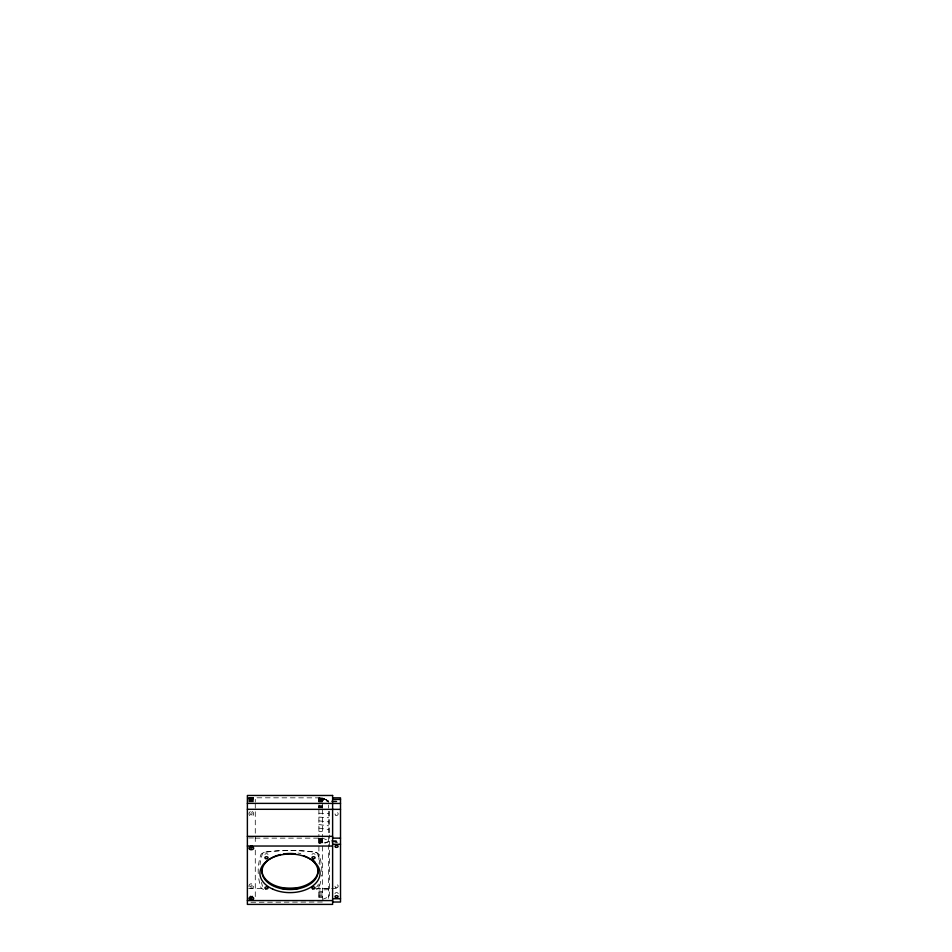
<?xml version="1.0" encoding="UTF-8"?>
<svg xmlns="http://www.w3.org/2000/svg" width="952" height="952" viewBox="0 0 952 952"><rect width="100%" height="100%" fill="white"/><g stroke="black" fill="none" stroke-linecap="round" stroke-linejoin="round"><path stroke-width="0.71" stroke-dasharray="4.76 3.57" d="M329.452 841.318L322.347 844.281M328.666 896.296L329.452 895.689L329.452 835.023M263.514 852.587L264.311 852.266M322.347 899.462L328.666 896.903M328.666 841.627L322.347 843.365L318.896 843.365M328.666 889.668L318.896 890.001M322.347 888.525L328.666 888.454M248.698 797.657L255.279 797.597L255.279 802.119M248.698 797.8L322.347 797.859L329.452 801.786M248.698 798.038L255.279 798.038M318.896 798.062L322.347 798.026L328.666 801.084L328.666 802.191M318.896 798.204L322.347 798.288L318.896 798.49M248.698 798.371L255.279 798.371M318.896 798.585L322.347 798.609L328.666 801.322M248.698 798.799L255.279 798.799M318.896 798.859L322.347 798.859M318.896 799.002L322.347 798.978L328.666 801.501M248.698 799.287L255.279 799.287M318.896 799.299L322.347 799.299M318.896 799.454L322.347 799.466L328.666 801.703M318.896 799.632L322.347 799.632M248.698 799.858L255.279 799.858M318.896 799.811L322.347 799.811M318.896 800.001L322.347 800.001L328.666 801.929M318.896 800.204L322.347 800.204M248.698 800.489L255.279 800.489M318.896 800.406L322.347 800.406M318.896 800.608L322.347 800.608M318.896 800.834L322.347 800.834M318.896 801.048L322.347 801.048M331.629 801.001L339.043 801.001M248.698 801.156L255.279 801.156M318.896 801.251L322.347 801.287M318.896 801.524L322.347 801.524M331.629 801.703L339.043 801.703M248.698 801.87L255.279 801.87M318.896 801.774L322.347 801.774M332.224 801.786L339.138 801.786M318.896 801.941L322.347 802.024L322.347 797.836L328.666 801.025M318.896 805.808L322.347 805.808M318.896 806.13L322.347 806.13M318.896 806.451L322.347 806.451M318.896 806.784L322.347 806.784M318.896 807.117L322.347 807.117M318.896 807.451L322.347 807.451M318.896 807.796L322.347 807.796M318.896 813.222L328.666 813.555M318.896 817.102L328.666 817.756M318.896 820.898L328.666 821.873M318.896 824.563L328.666 825.848M318.896 828.062L328.666 829.644M318.896 831.358L322.347 831.358M248.698 837.962L255.279 837.962M255.279 838.141L322.347 838.141L328.666 840.521M318.896 838.593L322.347 838.593M318.896 839.045L322.347 839.045M318.896 839.533L322.347 839.533M318.896 840.069L322.347 840.069M331.629 840.521L339.043 840.521M318.896 840.628L322.347 840.628M318.896 841.199L322.347 841.199M332.224 841.318L339.138 841.318M318.896 841.77L322.347 841.77M331.629 841.925L339.043 841.925M318.896 842.33L322.347 842.33M318.896 842.865L322.347 842.865M248.698 888.537L263.549 888.597M315.945 888.525L331.153 888.597M331.629 888.454L339.209 888.525M318.896 891.381L322.347 891.381M318.896 892.75L322.347 892.75M318.896 894.059L322.347 894.059M318.896 895.308L322.347 895.308M318.896 896.486L322.347 896.486M318.896 897.581L322.347 897.581M322.347 902.02L248.698 902.258M315.683 852.266L316.48 852.587M322.347 798.264L328.666 801.191M329.452 811.271L329.452 833.536M328.666 805.023L328.666 808.093M328.666 811.294L328.666 898.355M322.347 803.44L322.347 808.129M322.347 809.355L322.347 836.534M322.347 838.01L322.347 898.736M318.896 797.836L318.896 802.024M318.896 804.928L318.896 808.129M318.896 809.355L318.896 836.534M318.896 838.01L318.896 863.274M318.896 884.075L318.896 898.581M255.279 803.44L255.279 843.96M255.279 850.16L255.279 898.736M252.066 811.544A2.368 2.368 0 0 1 253.244 815.198A2.368 2.368 0 0 1 249.412 815.198A2.368 2.368 0 0 1 250.602 811.544M264.954 854.42A1.583 1.011 0 0 1 268.012 854.42M311.982 854.42A1.583 1.011 0 0 1 315.041 854.42M335.639 842.52A1.583 1.011 0 0 1 337.496 842.52M334.997 893.738A1.583 1.011 0 0 1 336.568 892.607A1.583 1.011 0 0 1 338.138 893.738M298 853.016A28.06 18.04 0 0 1 300.772 853.646M319.967 864.737A117.774 75.696 0 0 0 317.861 854.694A4.343 2.796 0 0 0 313.505 851.897A117.774 75.696 0 0 0 270.368 851.433L265.358 851.992A4.343 2.796 0 0 0 262.133 854.694A117.774 75.696 0 0 0 260.027 864.737M258.789 878.708A119.167 76.6 0 0 0 260.586 886.288L260.741 887.109A5.938 3.82 0 0 0 263.514 889.43M258.254 873.579A119.167 76.6 0 0 1 260.586 855.741L260.741 854.908A5.938 3.82 0 0 1 264.954 852.207L270.106 851.635A119.25 76.648 0 0 1 313.755 852.099L315.053 852.207A5.938 3.82 0 0 1 319.253 854.908L319.42 855.741A119.167 76.6 0 0 1 321.538 876.149M261.419 882.421A117.774 75.696 0 0 0 262.133 884.92A4.343 2.796 0 0 0 262.716 886.312M320.729 881.266A119.167 76.6 0 0 1 319.408 886.288L319.253 887.109A5.938 3.82 0 0 1 316.48 889.43M317.861 884.92A4.343 2.796 0 0 1 316.588 886.895M250.15 813.674C252.22 817.923 253.208 809.997 250.15 813.674M250.15 885.991C252.22 890.251 253.196 882.29 250.15 885.991M250.15 888.168A2.368 2.368 0 0 0 253.696 886.122A2.368 2.368 0 0 0 250.15 884.063A2.368 2.368 0 0 0 250.15 888.168M335.723 815.174A1.583 1.583 0 0 0 338.174 813.948A1.583 1.583 0 0 0 335.889 812.449A1.583 1.583 0 0 0 335.723 815.174M335.782 887.49A1.583 1.583 0 0 0 338.15 886.122A1.583 1.583 0 0 0 335.782 884.753A1.583 1.583 0 0 0 335.782 887.49"/><path stroke-width="1.43" d="M250.543 896.308C248.829 897.974 253.827 898.033 252.125 896.308M250.959 845.864C247.984 847.589 254.684 847.685 251.697 845.864M332.617 797.836L340.518 797.836L340.518 902.02L332.617 902.02M332.617 799.442L340.518 799.454M247.377 803.369L340.518 803.44M247.377 809.295L340.518 809.355M247.377 836.356L332.617 836.356M332.617 838.141L340.518 838.141M332.617 844.281L340.518 844.281M247.377 846.03L332.617 846.03M281.911 888.525L298.19 888.525M332.617 898.736L340.518 898.736M247.377 900.568L332.617 900.568M303.414 855.669A28.06 18.04 0 0 1 310.661 883.706A28.06 18.04 0 0 1 266.584 881.445A28.06 18.04 0 0 1 280.661 854.503M283.482 853.968A28.06 18.04 0 0 1 295.144 853.777M317.825 867.962A28.06 18.04 0 0 1 290.693 888.323A28.06 18.04 0 0 1 262.026 868.855M312.28 859.335A28.06 18.04 0 0 1 315.338 862.548M250.15 847.411C252.292 850.279 253.137 844.912 250.15 847.411M250.15 897.712C252.268 900.58 253.22 895.189 250.15 897.712M332.617 795.467L247.377 795.467L247.377 904.4L332.617 904.4L332.617 795.467M249.936 899.747A2.368 1.523 0 0 0 253.684 898.676A2.368 1.523 0 0 0 250.364 897.117A2.368 1.523 0 0 0 249.936 899.747M249.936 849.446A2.368 1.523 0 0 0 253.684 848.375A2.368 1.523 0 0 0 250.364 846.828A2.368 1.523 0 0 0 249.936 849.446M272.95 889.216A30.036 19.302 0 0 0 319.932 874.864A30.036 19.302 0 0 0 277.103 855.884A30.036 19.302 0 0 0 272.95 889.216M265.691 858.597A1.583 1.011 0 0 0 268.071 857.716A1.583 1.011 0 0 0 265.691 856.836A1.583 1.011 0 0 0 265.691 858.597M312.72 858.597A1.583 1.011 0 0 0 315.088 857.716A1.583 1.011 0 0 0 312.72 856.836A1.583 1.011 0 0 0 312.72 858.597M265.691 888.823A1.583 1.011 0 0 0 268.071 887.942A1.583 1.011 0 0 0 265.691 887.062A1.583 1.011 0 0 0 265.691 888.823M312.72 888.823A1.583 1.011 0 0 0 315.088 887.942A1.583 1.011 0 0 0 312.72 887.062A1.583 1.011 0 0 0 312.72 888.823M335.639 897.474A1.583 1.011 0 0 0 338.138 896.76A1.583 1.011 0 0 0 335.925 895.725A1.583 1.011 0 0 0 335.639 897.474M335.639 847.185A1.583 1.011 0 0 0 338.138 846.471A1.583 1.011 0 0 0 335.925 845.436A1.583 1.011 0 0 0 335.639 847.185"/></g></svg>
